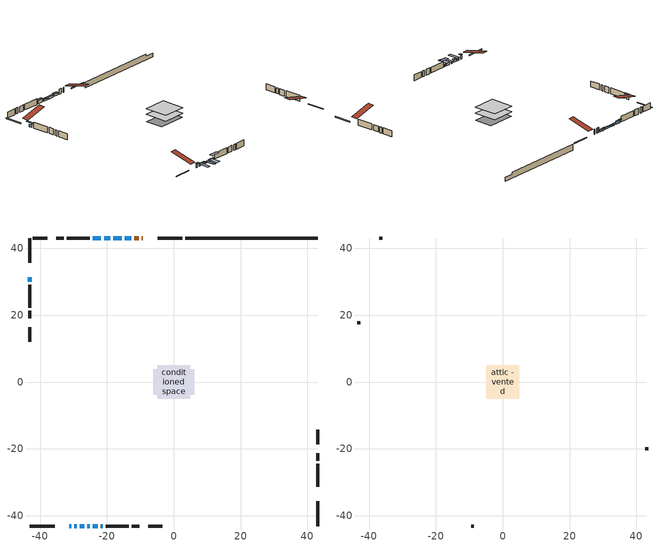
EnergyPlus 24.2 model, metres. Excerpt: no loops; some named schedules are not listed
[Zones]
conditioned space
 floor outside (Floor1 construction): -1.29,-1.29 -1.29,1.29 1.29,1.29 1.29,-1.29 z1.07
 floor adiabatic (AdiabaticFloorConstruction): -4.99,-4.99 -4.99,4.99 4.99,4.99 4.99,-4.99 z1.07
 floor foundation (Slab1 construction): -6.1,-3.81 -6.1,3.81 6.1,3.81 6.1,-3.81 z-1.32
 wall outside (RimJoist1 construction): 2.58,43.13 -4.85,43.13 / -43.13,-43.13 -35.7,-43.13 / -43.13,43.13 -43.13,35.7 / 43.13,-43.13 43.13,-35.7 z1.07:1.37
 wall outside (AdiabaticWallConstruction 1): -9.24,43.13 -9.58,43.13 / -10.51,43.13 -11.85,43.13 z1.07:3.1
 wall outside (AdiabaticWallConstruction): -31.31,-43.13 -30.7,-43.13 z1.07:2.72; -12.78,43.13 -14.61,43.13 z1.07:2.01; -15.54,43.13 -18.08,43.13 / -19.01,43.13 -20.89,43.13 z1.07:1.73; -29.78,-43.13 -29.01,-43.13 z1.07:1.83; -28.08,-43.13 -26.81,-43.13 z1.07:2.04; -25.89,-43.13 -25.12,-43.13 z1.07:1.71; -24.19,-43.13 -22.72,-43.13 z1.07:1.93; -43.13,31.31 -43.13,30.04 z1.07:2.11; -21.79,-43.13 -21.33,-43.13 z1.07:2.14; -21.82,43.13 -24.26,43.13 z1.07:2.42
 wall outside (Wall1 construction): -25.18,43.13 -32.05,43.13 / -20.41,-43.13 -13.54,-43.13 / -43.13,29.11 -43.13,22.25 / 43.13,-31.31 43.13,-24.45 z1.07:3.51
 wall outside (Wall2 construction): -32.97,43.13 -35.18,43.13 / -12.62,-43.13 -10.41,-43.13 / -43.13,21.32 -43.13,19.11 / 43.13,-23.52 43.13,-21.31 z1.07:3.51
 wall outside (Wall4 construction): -37.9,43.13 -42.2,43.13 / -7.69,-43.13 -3.39,-43.13 / -43.13,16.4 -43.13,12.09 / 43.13,-18.6 43.13,-14.29 z1.07:3.51
 wall foundation (FoundationWall1 construction): 3.51,43.13,-1.32 3.51,43.13,1.07 39.17,43.13,1.07 39.17,43.13,0.19 43.13,43.13,0.19 43.13,43.13,-1.32
 window (WindowConstruction 6): -31.31,-43.13 -30.7,-43.13 z1.07:2.72
 window (WindowConstruction 5): -12.78,43.13 -14.61,43.13 z1.07:2.01
 window (WindowConstruction 8): -15.54,43.13 -18.08,43.13 z1.07:1.73
 window (WindowConstruction 9): -19.01,43.13 -20.89,43.13 z1.07:1.73
 window (WindowConstruction 10): -29.77,-43.13 -29.01,-43.13 z1.07:1.83
 window (WindowConstruction): -28.08,-43.13 -26.81,-43.13 z1.07:2.04
 window (WindowConstruction 1): -25.88,-43.13 -25.12,-43.13 z1.07:1.7
 window (WindowConstruction 2): -24.19,-43.13 -22.72,-43.13 z1.07:1.93
 window (WindowConstruction 3): -43.13,31.31 -43.13,30.04 z1.07:2.11
 window (WindowConstruction 7): -21.79,-43.13 -21.33,-43.13 z1.07:2.14
 window (WindowConstruction 4): -21.82,43.13 -24.26,43.13 z1.07:2.42
 door (Door): -9.24,43.13 -9.58,43.13 z1.07:3.1
 door (Door 1): -10.51,43.13 -11.85,43.13 z1.07:3.1
 ceiling adiabatic (AdiabaticFloorConstruction): 4.99,-4.99 4.99,4.99 -4.99,4.99 -4.99,-4.99 z1.07
attic - vented
 floor to conditioned space (Floor2 construction Reversed): -4.99,-4.99 -4.99,4.99 4.99,4.99 4.99,-4.99 z3.51
 wall outside (Wall3 construction): -36.11,43.13 -36.97,43.13 / -9.48,-43.13 -8.62,-43.13 / -43.13,18.18 -43.13,17.33 / 43.13,-20.38 43.13,-19.53 z1.07:3.51
 roof outside (Roof1 construction): -8.31,43.13,3.51 -8.31,33.3,5.97 -5.78,33.3,5.97 -5.78,43.13,3.51; -32.24,-43.13,3.51 -32.24,-33.3,5.97 -34.78,-33.3,5.97 -34.78,-43.13,3.51; -43.13,32.24,3.51 -33.3,32.24,5.97 -33.3,34.78,5.97 -43.13,34.78,3.51; 43.13,-32.24,3.51 33.3,-32.24,5.97 33.3,-34.78,5.97 43.13,-34.78,3.51
shading: -30.4,-43.13 -31.61,-43.13 -31.61,-43.89 -30.4,-43.89 z3.02; -14.76,43.13 -12.63,43.13 -12.63,43.89 -14.76,43.89 z2.16; -18.31,43.13 -15.31,43.13 -15.31,43.66 -18.31,43.66 z1.96; -21.12,43.13 -18.78,43.13 -18.78,43.66 -21.12,43.66 z1.96; -28.71,-43.13 -30.07,-43.13 -30.07,-47.7 -28.71,-47.7 z2.13; -26.66,-43.13 -28.23,-43.13 -28.23,-43.89 -26.66,-43.89 z2.19; -24.97,-43.13 -26.03,-43.13 -26.03,-47.4 -24.97,-47.4 z1.85; -22.57,-43.13 -24.34,-43.13 -24.34,-47.4 -22.57,-47.4 z2.08; -43.13,28.97 -43.13,32.38 -43.74,32.38 -43.74,28.97 z3.18; -19.66,-43.13 -23.47,-43.13 -23.47,-44.5 -19.66,-44.5 z3.82; -24.4,43.13 -21.67,43.13 -21.67,43.89 -24.4,43.89 z2.57
[Building]
Building 1: Terrain=Suburbs
[Site:Location]
Edmonton Intl AP_AB: Latitude {deg}=53.31; Longitude {deg}=-113.58; Time Zone {hr}=-7; Elevation {m}=723; Keep Site Location Information=Yes
[Site:GroundTemperature:Shallow]
-1.56185, -3.61833, -3.78302, -2.80711, 1.11059, 5.01004, 8.39065, 10.5322, 10.7141, 8.97234, 5.67794, 1.89811
[Site:WaterMainsTemperature]
Calculation Method=Schedule; Temperature Schedule=mains temperature schedule
[Material] Roughness=Rough; Thermal Absorptance=0.9
Name | Thickness {m} | Conductivity {W/m-K} | Density {kg/m3} | Specific Heat {J/kg-K} | Solar Absorptance | Visible Absorptance
asphalt or fiberglass shingles | 0.00635 | 0.162714 | 1121.4 | 1465.45 | 0.4 | 0.4
ceiling loosefill ins | 0.169333 | 0.0480833 | 16.02 | 1046.75 | 0.7 | 0.7
ceiling stud and cavity | 0.1397 | 0.1119 | 65.682 | 1177.47 | 0.7 | 0.7
concrete 4.0 in. | 0.1016 | 1.803125 | 2242.8 | 837.4 | 0.7 | 0.7
concrete 8.0 in. | 0.2032 | 1.803125 | 2242.8 | 837.4 | 0.7 | 0.7
door material | 0.04445 | 0.053851 | 512.64 | 1214.23 | 0.7 | 0.7
exterior vertical ins | 0.0146597 | 0.029427 | 32.04 | 1214.23 | 0.7 | 0.7
floor covering | 0.0127 | 0.0433444 | 54.468 | 1339.84 | 0.6 | 0.6
floor rigid ins | 0.103632 | 0.029427 | 32.04 | 1214.23 | 0.7 | 0.7
floor rigid ins 1; wall rigid ins | 0.512978 | 0.029427 | 32.04 | 1214.23 | 0.7 | 0.7
floor stud and cavity | 0.1397 | 0.166957 | 92.3553 | 1139.71 | 0.7 | 0.7
floor stud and cavity 1 | 0.1397 | 1.75129 | 37.0049 | 1207.88 | 0.7 | 0.7
furniture material conditioned space 1 | 0.1524 | 0.115458 | 640.8 | 1214.23 | 0.6 | 0.6
gypsum board | 0.0127 | 0.160291 | 801 | 837.4 | 0.6 | 0.6
gypsum board 1 | 0.0127 | 0.160291 | 801 | 837.4 | 0.7 | 0.7
osb sheathing 0.5 in. | 0.0127 | 0.115458 | 512.64 | 1214.23 | 0.7 | 0.7
osb sheathing 0.75 in. | 0.01905 | 0.115458 | 512.64 | 1214.23 | 0.7 | 0.7
osb sheathing 2.0 in. | 0.0508 | 0.115458 | 512.64 | 1214.23 | 0.7 | 0.7
rim joist stud and cavity | 0.0508 | 0.0448274 | 125.044 | 1163.47 | 0.6 | 0.6
wall stud and cavity | 0.1397 | 0.0984349 | 139.0536 | 1170.24 | 0.7 | 0.7
wall stud and cavity 1 | 0.1397 | 0.0943382 | 139.0536 | 1170.24 | 0.7 | 0.7
wall stud and cavity 2 | 0.0889 | 6.1454 | 50.32683 | 1063.81 | 0.6 | 0.6
wall stud and cavity 3 | 0.1397 | 0.100653 | 139.0536 | 1170.24 | 0.7 | 0.7
wall stud and cavity 4 | 0.0889 | 0.380278 | 52.3479 | 1209.89 | 0.7 | 0.7
wall stud and cavity 5 | 0.0889 | 0.391764 | 83.0341 | 1211.67 | 0.7 | 0.7
wood siding | 0.0254 | 0.102417 | 544.68 | 1172.36 | 0.4 | 0.4
wood siding 1 | 0.00254 | 0.102417 | 544.68 | 1172.36 | 0.4 | 0.4
wood siding 2; wood siding 3; wood siding 4 | 0.0254 | 0.102417 | 544.68 | 1172.36 | 0.7 | 0.7
[WindowMaterial:SimpleGlazingSystem]
Name | U-Factor {W/m2-K} | Solar Heat Gain Coefficient
WindowMaterial | 3.76054 | 0.69
WindowMaterial 1 | 4.27667 | 0.65
WindowMaterial 10 | 4.15289 | 0.66
WindowMaterial 2 | 3.76906 | 0.69
WindowMaterial 3 | 3.72306 | 0.69
WindowMaterial 4 | 2.91622 | 0.67
WindowMaterial 5 | 3.65777 | 0.7
WindowMaterial 6 | 2.76859 | 0.63
WindowMaterial 7 | 2.70897 | 0.46
WindowMaterial 8 | 4.00299 | 0.67
WindowMaterial 9 | 3.88318 | 0.68
[Construction]
AdiabaticFloorConstruction: floor stud and cavity 1, floor rigid ins 1, osb sheathing 0.75 in., floor covering
AdiabaticWallConstruction: wood siding 3, wall rigid ins, wall stud and cavity 4, gypsum board
AdiabaticWallConstruction 1: wood siding 4, wall rigid ins, wall stud and cavity 4, gypsum board
Door; Door 1: door material
Floor1 construction: floor stud and cavity, floor rigid ins, osb sheathing 0.75 in., floor covering
Floor2 construction Reversed: gypsum board, ceiling stud and cavity, ceiling loosefill ins
FoundationWall1 construction: concrete 8.0 in., gypsum board 1
furniture construction conditioned space 1: furniture material conditioned space 1
PartitionWallConstruction: gypsum board, wall stud and cavity 5, gypsum board
RimJoist1 construction: wood siding 2, osb sheathing 2.0 in., rim joist stud and cavity
Roof1 construction: asphalt or fiberglass shingles
Slab1 construction: concrete 4.0 in.
Wall1 construction: wood siding, osb sheathing 0.5 in., wall stud and cavity, gypsum board
Wall2 construction: wood siding, osb sheathing 0.5 in., wall stud and cavity 1, gypsum board
Wall3 construction: wood siding 1, wall stud and cavity 2
Wall4 construction: wood siding, osb sheathing 0.5 in., wall stud and cavity 3, gypsum board
WindowConstruction: WindowMaterial
WindowConstruction 1: WindowMaterial 1
WindowConstruction 10: WindowMaterial 10
WindowConstruction 2: WindowMaterial 2
WindowConstruction 3: WindowMaterial 3
WindowConstruction 4: WindowMaterial 4
WindowConstruction 5: WindowMaterial 5
WindowConstruction 6: WindowMaterial 6
WindowConstruction 7: WindowMaterial 7
WindowConstruction 8: WindowMaterial 8
WindowConstruction 9: WindowMaterial 9
[Zone] Multiplier=1; Part of Total Floor Area=Yes
Name | Volume {m3}
attic - vented | 40.1743
conditioned space | 484
[Space]
Name | Zone | Volume {m3}
attic - vented 1 | attic - vented | 40.1743
conditioned space 1 | conditioned space | 484
[ZoneInfiltration:EffectiveLeakageArea]
infil attic - vented 1: Zone or Space=attic - vented 1; Schedule=Always On Discrete; Effective Air Leakage Area {cm2}=3464; Stack Coefficient=0.000340441; Wind Coefficient=1.24664e-05
[ZoneMixing]
whole house fan mix: Zone or Space=attic - vented; Schedule=Always On Continuous; Design Flow Rate Calculation Method=Flow/Zone; Design Flow Rate {m3/s}=0; Source Zone or Space=conditioned space
[SurfaceProperty:ExposedFoundationPerimeter]
Slab1: Exposed Perimeter Calculation Method=TotalExposedPerimeter; Total Exposed Perimeter {m}=39.625
[InternalMass] Zone or ZoneList=conditioned space; Space or SpaceList=conditioned space 1
Name | Construction | Surface Area {m2}
furniture mass conditioned space 1 | furniture construction conditioned space 1 | 79.6761
partition wall mass | PartitionWallConstruction | 199.19
[Lights]
interior lighting: Zone or ZoneList or Space or SpaceList=conditioned space 1; Schedule=interior lighting schedule; Design Level Calculation Method=LightingLevel; Lighting Level {W}=343.2; Return Air Fraction=0; Fraction Radiant=0.6; Fraction Visible=0.2; Fraction Replaceable=1
[People]
occupants: Zone or ZoneList or Space or SpaceList=conditioned space 1; Number of People Schedule=occupants schedule; Number of People Calculation Method=People; Number of People=3; Fraction Radiant=0.314171; Sensible Heat Fraction=0.56303; Activity Level Schedule=occupants activity schedule; Carbon Dioxide Generation Rate {m3/s-W}=0; Enable ASHRAE 55 Comfort Warnings=No; Mean Radiant Temperature Calculation Type=EnclosureAveraged
[ElectricEquipment] Zone or ZoneList or Space or SpaceList=conditioned space 1; Design Level Calculation Method=EquipmentLevel
Name | Schedule | Design Level {W} | Fraction Latent | Fraction Radiant | Fraction Lost
clothes dryer | clothes dryer schedule | 140.772 | 0.015 | 0.081 | 0.85
clothes washer | clothes washer schedule | 32.1985 | 0.03 | 0.162 | 0.7
cooking range | cooking range schedule | 215.147 | 0.08 | 0.432 | 0.2
dishwasher | dishwasher schedule | 66.8632 | 0.3 | 0.18 | 0.4
fridge | fridge schedule | 72.9452 | 0 | 0.6 | 0
mech vent bath fan 0 | mech vent bath fan 0 schedule | 50.2 | 0 | 0 | 1
mech vent bath fan 1 | mech vent bath fan 1 schedule | 50.2 | 0 | 0 | 1
mech vent house fan | mech vent house fan schedule | 0 | 0 | 0 | 1
mech vent house fan cfis | mech vent house fan cfis schedule | 0 | 0 | 0 | 0
mech vent range fan 0 | mech vent range fan 0 schedule | 57 | 0 | 0 | 1
misc plug loads | misc plug loads schedule | 494.7 | 0.045 | 0.513 | 0.1
whole house fan | Always On Discrete | 0 | 0 | 0 | 1
[OtherEquipment] Zone or ZoneList or Space or SpaceList=conditioned space 1; Design Level Calculation Method=EquipmentLevel
Name | Fuel Type | Schedule | Design Level {W} | Fraction Latent | Fraction Radiant | Fraction Lost
clothes dryer 1 | Electricity | clothes dryer schedule | 0 | 0.015 | 0.081 | 0.85
cooking range 1 | Electricity | cooking range schedule | 0 | 0.08 | 0.432 | 0.2
general water use latent | None | general water use schedule | 62.594 | 1 | 0 | 0
general water use sensible | None | general water use schedule | -61.6891 | 0 | 0.6 | 0
mech vent house fan latent load | None | Always On Discrete | 0 | 1 | 0 | 0
mech vent house fan sensible load | None | Always On Discrete | 0 | 0 | 0 | 0
water heater energy adjustment1 | NaturalGas | Always On Discrete | 0.01 | 0 | 0 | 1
[ZoneInfiltration:DesignFlowRate] Zone or ZoneList or Space or SpaceList=conditioned space 1; Schedule=Always On Discrete; Design Flow Rate Calculation Method=Flow/Zone; Design Flow Rate {m3/s}=0
infil flow; natural vent flow; whole house fan flow
[AvailabilityManager:Scheduled]
furnace airloop Availability Manager: Schedule=Always On Discrete
[Foundation:Kiva]
Foundation Kiva 1: Initial Indoor Air Temperature {C}=18; Wall Height Above Grade {m}=1.07; Wall Depth Below Slab {m}=0.2032; Custom Block Material Name 1=exterior vertical ins; Custom Block Depth 1 {m}=2.39; Custom Block X Position 1 {m}=0.2159; Custom Block Z Position 1 {m}=0
[Foundation:Kiva:Settings]
Soil Conductivity {W/m-K}=0.849921; Soil Density {kg/m3}=1842.3; Soil Specific Heat {J/kg-K}=418.7; Ground Solar Absorptivity=0.9; Ground Thermal Absorptivity=0.9; Ground Surface Roughness {m}=0.03; Far-Field Width {m}=40; Deep-Ground Boundary Condition=ZeroFlux; Deep-Ground Depth {m}=40; Minimum Cell Dimension {m}=0.2; Maximum Cell Growth Coefficient=3; Simulation Timestep=Timestep
[Exterior:Lights]
exterior lighting: Schedule=exterior lighting schedule; Design Level {W}=75.6
[EnergyManagementSystem:GlobalVariable]
furnace_airloop_Fan_RTF
infil_program_Qfan
infil_program_Qinf
natural_vent_program_Qnv
natural_vent_program_Qwhf
[EnergyManagementSystem:Sensor]
Name | Output:Variable or Output:Meter Index Key | Output:Variable or Output:Meter
airflow_gain | infil flow | Infiltration Sensible Heat Gain Energy
airflow_gain_1 | natural vent flow | Infiltration Sensible Heat Gain Energy
airflow_gain_2 | whole house fan flow | Infiltration Sensible Heat Gain Energy
airflow_loss | infil flow | Infiltration Sensible Heat Loss Energy
airflow_loss_1 | natural vent flow | Infiltration Sensible Heat Loss Energy
airflow_loss_2 | whole house fan flow | Infiltration Sensible Heat Loss Energy
clg_load_cond |  | Cooling:EnergyTransfer:Zone:CONDITIONED SPACE
clg_sp_s; clg_sp_s_1 | cooling setpoint | Schedule Value
clothes_dryer_exhaust_0_sch_s | clothes dryer exhaust 0 schedule | Schedule Value
cool_season | cooling season schedule | Schedule Value
htg_load_cond |  | Heating:EnergyTransfer:Zone:CONDITIONED SPACE
htg_sp_s; htg_sp_s_1 | heating setpoint | Schedule Value
ig_ee_conv | clothes dryer | Electric Equipment Convective Heating Energy
ig_ee_conv_2 | cooking range | Electric Equipment Convective Heating Energy
ig_ee_conv_4 | fridge | Electric Equipment Convective Heating Energy
ig_ee_conv_5 | misc plug loads | Electric Equipment Convective Heating Energy
ig_ee_conv_6 | whole house fan | Electric Equipment Convective Heating Energy
ig_ee_rad | clothes dryer | Electric Equipment Radiant Heating Energy
ig_ee_rad_2 | cooking range | Electric Equipment Radiant Heating Energy
ig_ee_rad_4 | fridge | Electric Equipment Radiant Heating Energy
ig_ee_rad_5 | misc plug loads | Electric Equipment Radiant Heating Energy
ig_ee_rad_6 | whole house fan | Electric Equipment Radiant Heating Energy
ig_lgt_conv | interior lighting | Lights Convective Heating Energy
ig_lgt_rad | interior lighting | Lights Radiant Heating Energy
ig_lgt_vis | interior lighting | Lights Visible Radiation Heating Energy
ig_oe_conv | clothes dryer 1 | Other Equipment Convective Heating Energy
ig_oe_conv_1 | cooking range 1 | Other Equipment Convective Heating Energy
ig_oe_conv_2 | general water use latent | Other Equipment Convective Heating Energy
ig_oe_conv_3 | general water use sensible | Other Equipment Convective Heating Energy
ig_oe_conv_4 | water heater energy adjustment1 | Other Equipment Convective Heating Energy
ig_oe_rad | clothes dryer 1 | Other Equipment Radiant Heating Energy
ig_oe_rad_1 | cooking range 1 | Other Equipment Radiant Heating Energy
ig_oe_rad_2 | general water use latent | Other Equipment Radiant Heating Energy
ig_oe_rad_3 | general water use sensible | Other Equipment Radiant Heating Energy
ig_oe_rad_4 | water heater energy adjustment1 | Other Equipment Radiant Heating Energy
ig_ppl_conv | occupants | People Convective Heating Energy
ig_ppl_rad | occupants | People Radiant Heating Energy
im_conv | furniture mass conditioned space 1 | Surface Inside Face Convection Heat Gain Energy
im_conv_1 | partition wall mass | Surface Inside Face Convection Heat Gain Energy
im_ig | furniture mass conditioned space 1 | Surface Inside Face Internal Gains Radiation Heat Gain Energy
im_ig_1 | partition wall mass | Surface Inside Face Internal Gains Radiation Heat Gain Energy
im_lgt | furniture mass conditioned space 1 | Surface Inside Face Lights Radiation Heat Gain Energy
im_lgt_1 | partition wall mass | Surface Inside Face Lights Radiation Heat Gain Energy
im_sol | furniture mass conditioned space 1 | Surface Inside Face Solar Radiation Heat Gain Energy
im_sol_1 | partition wall mass | Surface Inside Face Solar Radiation Heat Gain Energy
im_surf | furniture mass conditioned space 1 | Surface Inside Face Net Surface Thermal Radiation Heat Gain Energy
im_surf_1 | partition wall mass | Surface Inside Face Net Surface Thermal Radiation Heat Gain Energy
mech_vent_bath_fan_0_sch_s | mech vent bath fan 0 schedule | Schedule Value
mech_vent_bath_fan_1_sch_s | mech vent bath fan 1 schedule | Schedule Value
mech_vent_range_fan_0_sch_s | mech vent range fan 0 schedule | Schedule Value
mv_conv | mech vent bath fan 0 | Electric Equipment Convective Heating Energy
mv_conv_1 | mech vent bath fan 1 | Electric Equipment Convective Heating Energy
mv_conv_2 | mech vent house fan | Electric Equipment Convective Heating Energy
mv_conv_3 | mech vent house fan cfis | Electric Equipment Convective Heating Energy
mv_conv_4 | mech vent range fan 0 | Electric Equipment Convective Heating Energy
mv_conv_5 | mech vent house fan latent load | Other Equipment Convective Heating Energy
mv_conv_6 | mech vent house fan sensible load | Other Equipment Convective Heating Energy
mv_rad | mech vent bath fan 0 | Electric Equipment Radiant Heating Energy
mv_rad_1 | mech vent bath fan 1 | Electric Equipment Radiant Heating Energy
mv_rad_2 | mech vent house fan | Electric Equipment Radiant Heating Energy
mv_rad_3 | mech vent house fan cfis | Electric Equipment Radiant Heating Energy
mv_rad_4 | mech vent range fan 0 | Electric Equipment Radiant Heating Energy
mv_rad_5 | mech vent house fan latent load | Other Equipment Radiant Heating Energy
mv_rad_6 | mech vent house fan sensible load | Other Equipment Radiant Heating Energy
natural_vent_s | natural vent schedule | Schedule Value
out_pb_s |  | Site Outdoor Air Barometric Pressure
out_wt_s |  | Site Outdoor Air Humidity Ratio
site_vw_s |  | Site Wind Speed
ss_back_out | Window1 | Surface Window Shortwave from Zone Back Out Window Heat Transfer Rate
ss_back_out_1 | Window10 | Surface Window Shortwave from Zone Back Out Window Heat Transfer Rate
ss_back_out_10 | Window8 | Surface Window Shortwave from Zone Back Out Window Heat Transfer Rate
ss_back_out_2 | Window11 | Surface Window Shortwave from Zone Back Out Window Heat Transfer Rate
ss_back_out_3 | Window13 | Surface Window Shortwave from Zone Back Out Window Heat Transfer Rate
ss_back_out_4 | Window14 | Surface Window Shortwave from Zone Back Out Window Heat Transfer Rate
ss_back_out_5 | Window2 | Surface Window Shortwave from Zone Back Out Window Heat Transfer Rate
ss_back_out_6 | Window3 | Surface Window Shortwave from Zone Back Out Window Heat Transfer Rate
ss_back_out_7 | Window4 | Surface Window Shortwave from Zone Back Out Window Heat Transfer Rate
ss_back_out_8 | Window5 | Surface Window Shortwave from Zone Back Out Window Heat Transfer Rate
ss_back_out_9 | Window6 | Surface Window Shortwave from Zone Back Out Window Heat Transfer Rate
ss_conv | Door1 | Surface Inside Face Convection Heat Gain Energy
ss_conv_1 | Door2 | Surface Inside Face Convection Heat Gain Energy
ss_conv_10 | Window5 | Surface Inside Face Convection Heat Gain Energy
ss_conv_11 | Window6 | Surface Inside Face Convection Heat Gain Energy
ss_conv_12 | Window8 | Surface Inside Face Convection Heat Gain Energy
ss_conv_2 | Window1 | Surface Inside Face Convection Heat Gain Energy
ss_conv_3 | Window10 | Surface Inside Face Convection Heat Gain Energy
ss_conv_4 | Window11 | Surface Inside Face Convection Heat Gain Energy
ss_conv_5 | Window13 | Surface Inside Face Convection Heat Gain Energy
ss_conv_6 | Window14 | Surface Inside Face Convection Heat Gain Energy
ss_conv_7 | Window2 | Surface Inside Face Convection Heat Gain Energy
ss_conv_8 | Window3 | Surface Inside Face Convection Heat Gain Energy
ss_conv_9 | Window4 | Surface Inside Face Convection Heat Gain Energy
ss_ig | Door1 | Surface Inside Face Internal Gains Radiation Heat Gain Energy
ss_ig_1 | Door2 | Surface Inside Face Internal Gains Radiation Heat Gain Energy
ss_ig_10 | Window5 | Surface Inside Face Internal Gains Radiation Heat Gain Energy
ss_ig_11 | Window6 | Surface Inside Face Internal Gains Radiation Heat Gain Energy
ss_ig_12 | Window8 | Surface Inside Face Internal Gains Radiation Heat Gain Energy
ss_ig_2 | Window1 | Surface Inside Face Internal Gains Radiation Heat Gain Energy
ss_ig_3 | Window10 | Surface Inside Face Internal Gains Radiation Heat Gain Energy
ss_ig_4 | Window11 | Surface Inside Face Internal Gains Radiation Heat Gain Energy
ss_ig_5 | Window13 | Surface Inside Face Internal Gains Radiation Heat Gain Energy
ss_ig_6 | Window14 | Surface Inside Face Internal Gains Radiation Heat Gain Energy
ss_ig_7 | Window2 | Surface Inside Face Internal Gains Radiation Heat Gain Energy
ss_ig_8 | Window3 | Surface Inside Face Internal Gains Radiation Heat Gain Energy
ss_ig_9 | Window4 | Surface Inside Face Internal Gains Radiation Heat Gain Energy
ss_lgt | Door1 | Surface Inside Face Lights Radiation Heat Gain Energy
ss_lgt_1 | Door2 | Surface Inside Face Lights Radiation Heat Gain Energy
ss_sol | Door1 | Surface Inside Face Solar Radiation Heat Gain Energy
ss_sol_1 | Door2 | Surface Inside Face Solar Radiation Heat Gain Energy
ss_surf | Door1 | Surface Inside Face Net Surface Thermal Radiation Heat Gain Energy
ss_surf_1 | Door2 | Surface Inside Face Net Surface Thermal Radiation Heat Gain Energy
ss_surf_10 | Window5 | Surface Inside Face Net Surface Thermal Radiation Heat Gain Energy
ss_surf_11 | Window6 | Surface Inside Face Net Surface Thermal Radiation Heat Gain Energy
ss_surf_12 | Window8 | Surface Inside Face Net Surface Thermal Radiation Heat Gain Energy
ss_surf_2 | Window1 | Surface Inside Face Net Surface Thermal Radiation Heat Gain Energy
ss_surf_3 | Window10 | Surface Inside Face Net Surface Thermal Radiation Heat Gain Energy
ss_surf_4 | Window11 | Surface Inside Face Net Surface Thermal Radiation Heat Gain Energy
ss_surf_5 | Window13 | Surface Inside Face Net Surface Thermal Radiation Heat Gain Energy
ss_surf_6 | Window14 | Surface Inside Face Net Surface Thermal Radiation Heat Gain Energy
ss_surf_7 | Window2 | Surface Inside Face Net Surface Thermal Radiation Heat Gain Energy
ss_surf_8 | Window3 | Surface Inside Face Net Surface Thermal Radiation Heat Gain Energy
ss_surf_9 | Window4 | Surface Inside Face Net Surface Thermal Radiation Heat Gain Energy
ss_trans_in | Window1 | Surface Window Transmitted Solar Radiation Rate
ss_trans_in_1 | Window10 | Surface Window Transmitted Solar Radiation Rate
ss_trans_in_10 | Window8 | Surface Window Transmitted Solar Radiation Rate
ss_trans_in_2 | Window11 | Surface Window Transmitted Solar Radiation Rate
ss_trans_in_3 | Window13 | Surface Window Transmitted Solar Radiation Rate
ss_trans_in_4 | Window14 | Surface Window Transmitted Solar Radiation Rate
ss_trans_in_5 | Window2 | Surface Window Transmitted Solar Radiation Rate
ss_trans_in_6 | Window3 | Surface Window Transmitted Solar Radiation Rate
ss_trans_in_7 | Window4 | Surface Window Transmitted Solar Radiation Rate
ss_trans_in_8 | Window5 | Surface Window Transmitted Solar Radiation Rate
ss_trans_in_9 | Window6 | Surface Window Transmitted Solar Radiation Rate
ss_trans_out | Window1 | Surface Inside Face Initial Transmitted Diffuse Transmitted Out Window Solar Radiation Rate
ss_trans_out_1 | Window10 | Surface Inside Face Initial Transmitted Diffuse Transmitted Out Window Solar Radiation Rate
ss_trans_out_10 | Window8 | Surface Inside Face Initial Transmitted Diffuse Transmitted Out Window Solar Radiation Rate
ss_trans_out_2 | Window11 | Surface Inside Face Initial Transmitted Diffuse Transmitted Out Window Solar Radiation Rate
ss_trans_out_3 | Window13 | Surface Inside Face Initial Transmitted Diffuse Transmitted Out Window Solar Radiation Rate
ss_trans_out_4 | Window14 | Surface Inside Face Initial Transmitted Diffuse Transmitted Out Window Solar Radiation Rate
ss_trans_out_5 | Window2 | Surface Inside Face Initial Transmitted Diffuse Transmitted Out Window Solar Radiation Rate
ss_trans_out_6 | Window3 | Surface Inside Face Initial Transmitted Diffuse Transmitted Out Window Solar Radiation Rate
ss_trans_out_7 | Window4 | Surface Inside Face Initial Transmitted Diffuse Transmitted Out Window Solar Radiation Rate
